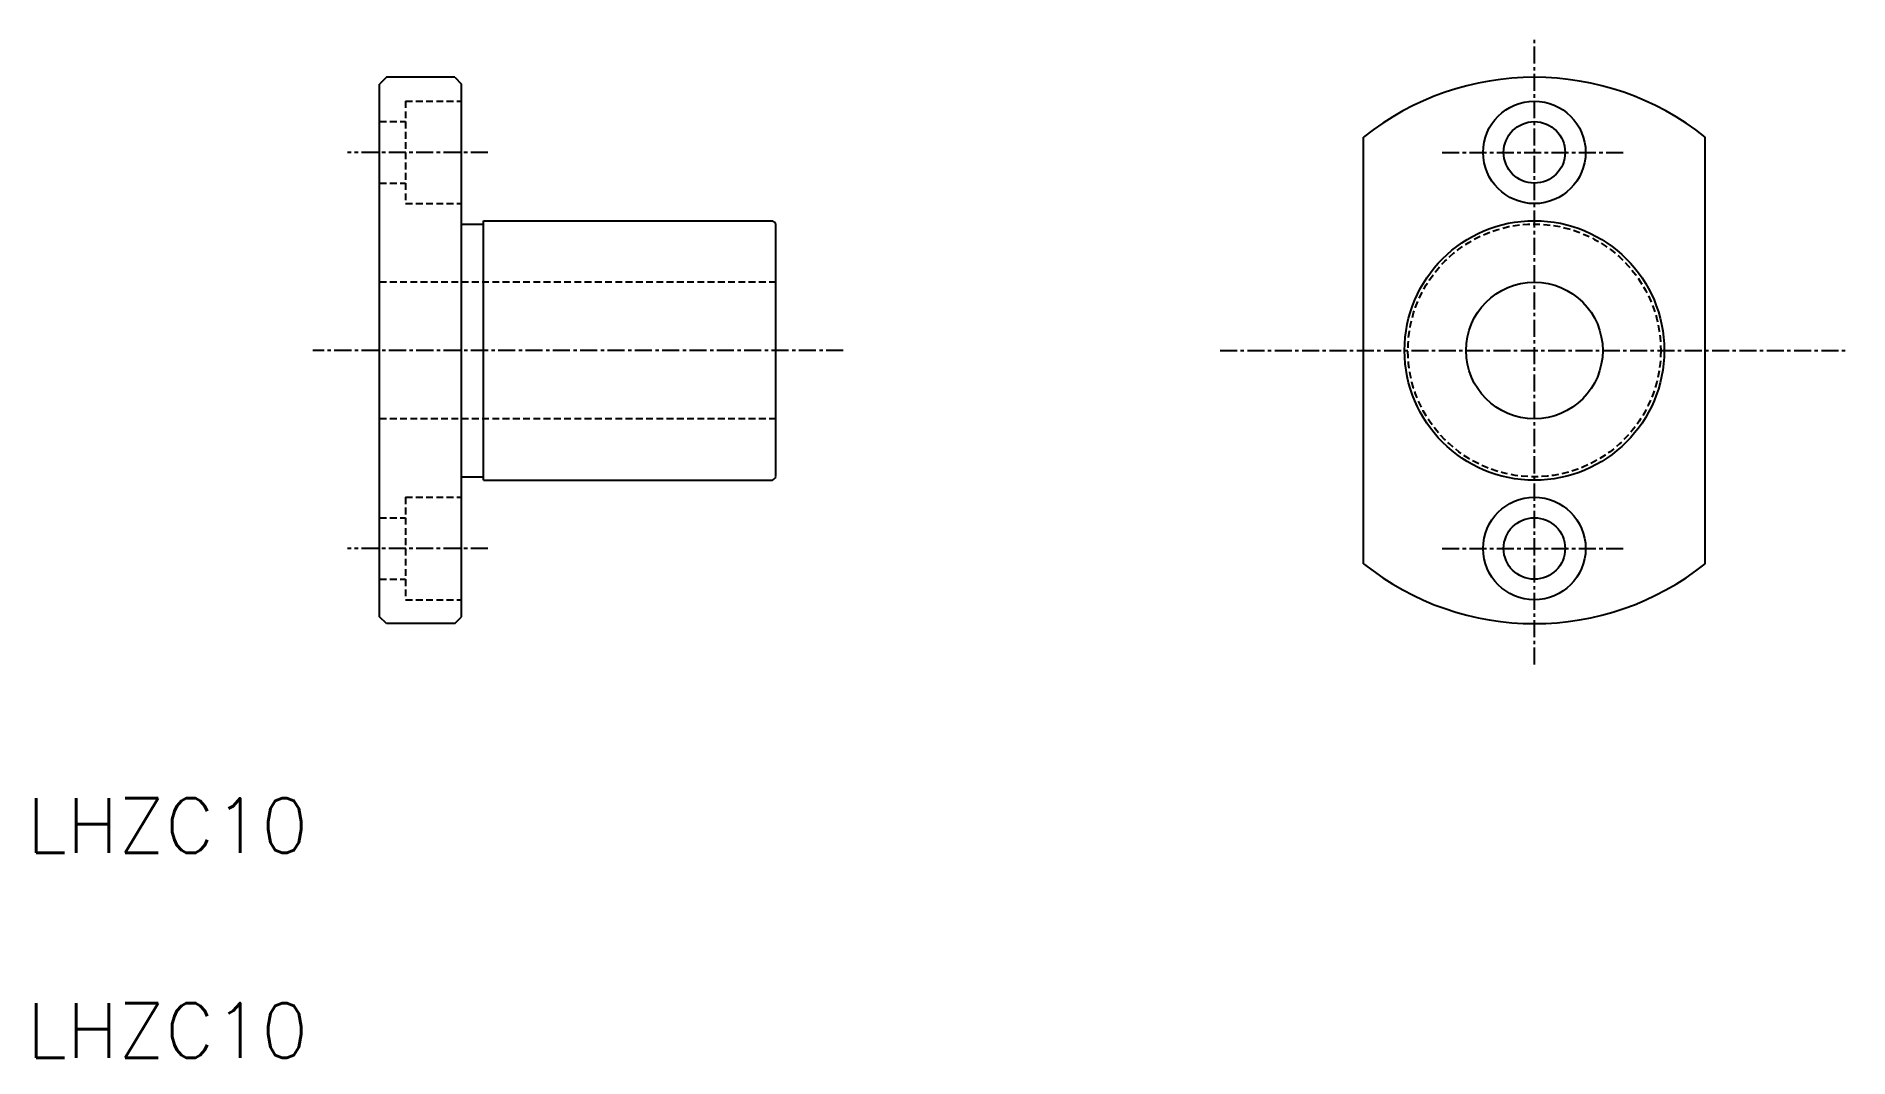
# Model space of a CAD drawing. Extents: x 354 to 486, y 90 to 165.
import ezdxf

# ---------------------------------------------------------------- set-up
doc = ezdxf.new("R2010")
doc.units = 0
doc.linetypes.add('CENTER', pattern=[2, 1.25, -0.25, 0.25, -0.25])
doc.linetypes.add('DASHED', pattern=[0.75, 0.5, -0.25])
doc.layers.get('0').update_dxf_attribs({"linetype": 'CONTINUOUS'})
doc.layers.add('CENTER', color=1, linetype='CENTER')
doc.styles.get("Standard").update_dxf_attribs({"font": 'txt.shx', "bigfont": 'bigfont.shx'})

msp = doc.modelspace()

# ---------------------------------------------------------------- linework, layer by layer
at = {"color": 7, "linetype": 'CONTINUOUS'}
for p, q in [((379.35, 161.87), (378.85, 161.37)), ((384.35, 161.87), (379.35, 161.87)), ((384.35, 161.87), (384.85, 161.37)), ((378.85, 122.37), (378.85, 161.37)), ((384.85, 122.37), (384.85, 161.37)), ((450.85, 126.26), (450.85, 157.49)), ((475.85, 126.26), (475.85, 157.49)), ((386.45, 151.37), (407.59, 151.37)), ((386.45, 132.37), (386.45, 151.37)), ((384.85, 151.12), (386.45, 151.12)), ((407.85, 132.63), (407.85, 151.12)), ((384.85, 132.62), (386.45, 132.62)), ((386.45, 132.37), (407.59, 132.37)), ((390.22, 132.37), (390.22, 132.37)), ((395.6, 132.37), (395.6, 132.37)), ((379.35, 121.87), (378.85, 122.37)), ((384.35, 121.87), (384.85, 122.37)), ((384.35, 121.87), (379.35, 121.87))]:
    msp.add_line(p, q, dxfattribs=at)
at = {"color": 3, "linetype": 'DASHED'}
for p, q in [((380.75, 160.12), (380.75, 152.62)), ((380.75, 160.12), (384.85, 160.12)), ((378.85, 158.62), (380.75, 158.62)), ((378.85, 154.12), (380.75, 154.12)), ((380.75, 152.62), (384.85, 152.62)), ((407.85, 146.87), (378.85, 146.87)), ((407.85, 136.87), (378.85, 136.87)), ((380.75, 131.12), (380.75, 123.62)), ((380.75, 131.12), (384.85, 131.12)), ((378.85, 129.62), (380.75, 129.62)), ((378.85, 125.12), (380.75, 125.12)), ((380.75, 123.62), (384.85, 123.62))]:
    msp.add_line(p, q, dxfattribs=at)
at = {"color": 7, "linetype": 'CONTINUOUS'}
for centre, radius in [((463.35, 156.37), 3.75), ((463.35, 156.37), 2.25), ((463.35, 141.87), 9.5), ((463.35, 141.87), 5), ((463.35, 127.37), 3.75), ((463.35, 127.37), 2.25)]:
    msp.add_circle(centre, radius, dxfattribs=at)
at = {"color": 3, "linetype": 'DASHED'}
msp.add_circle((463.35, 141.87), 9.25, dxfattribs=at)
at = {"color": 7, "linetype": 'CONTINUOUS'}
for centre, radius, start, end in [((463.35, 141.87), 20, 51.3178, 128.6822), ((407.1, 150.62), 0.9, 33.5573, 56.4427), ((407.1, 133.12), 0.9, 303.5573, 326.4427), ((463.35, 141.87), 20, 231.3178, 308.6822)]:
    msp.add_arc(centre, radius, start, end, dxfattribs=at)
at = {"layer": 'CENTER', "color": 1, "linetype": 'CENTER'}
for p, q in [((463.35, 118.87), (463.35, 164.87)), ((386.77, 156.37), (376.5, 156.37)), ((456.6, 156.37), (470.1, 156.37)), ((412.78, 141.87), (373.95, 141.87)), ((440.35, 141.87), (486.35, 141.87)), ((386.77, 127.37), (376.5, 127.37)), ((456.6, 127.37), (470.1, 127.37))]:
    msp.add_line(p, q, dxfattribs=at)

# ---------------------------------------------------------------- texts
at = {"color": 7, "linetype": 'CONTINUOUS'}
for p in [(353.04, 105.09), (353.04, 90.09)]:
    msp.add_text('LHZC10', height=4, dxfattribs=at).set_placement(p)

doc.saveas('drawing.dxf')
